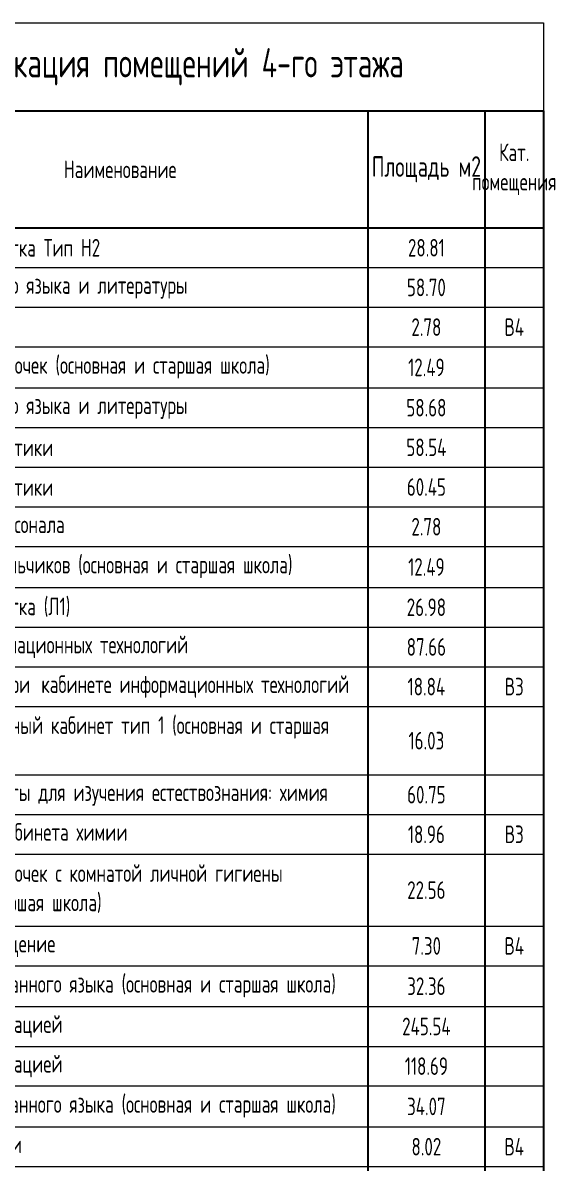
# Model space of a CAD drawing. Header units: millimetres. Extents: x 6718 to 598025, y -272259 to -37438.
# Drawn here: x 103815 to 112906, y -204005 to -184549 of the extents above; entities that cross this region are included whole.
import ezdxf

# ---------------------------------------------------------------- set-up
doc = ezdxf.new("R2010")
doc.units = ezdxf.units.MM
doc.layers.get('0').update_dxf_attribs({"color": 250, "lineweight": 0})
doc.layers.get('Defpoints').update_dxf_attribs({"true_color": 0xe5410b})
doc.layers.add('АР_Таблицы', color=164, linetype='Continuous')
doc.styles.add('ISOCPEUR', font='isocpeur.ttf', dxfattribs={"width": 0.7})
doc.styles.add('ISOCPEUR_2', font='isocpeur.ttf', dxfattribs={"width": 0.9, "height": 300})
doc.styles.add('Архитект', font='isocpeur.ttf', dxfattribs={"width": 0.8, "oblique": 8})

# ---------------------------------------------------------------- blocks, each defined once
blk = doc.blocks.new('*T788')
at = {"layer": 'Defpoints', "color": 8, "linetype": 'ByBlock', "lineweight": 0, "ltscale": 20, "transparency": 16777216}
for p, q in [((0, 0), (12955, 0)), ((0, 0), (0, -1500)), ((12955, 0), (12955, -1500))]:
    blk.add_line(p, q, dxfattribs=at)
at = {"layer": 'АР_Таблицы', "color": 0, "linetype": 'ByBlock', "lineweight": 30, "ltscale": 20, "transparency": 16777216}
for p, q in [((0, -1500), (12955, -1500)), ((0, -1500), (0, -24761)), ((1500, -1500), (1500, -24761)), ((9955, -1500), (9955, -24761)), ((11955, -1500), (11955, -24761)), ((12955, -1500), (12955, -24761)), ((0, -3500), (12955, -3500)), ((1500, -24084), (9955, -24084)), ((0, -24761), (12955, -24761))]:
    blk.add_line(p, q, dxfattribs=at)
at = {"layer": 'АР_Таблицы', "color": 0, "linetype": 'ByBlock', "lineweight": -2, "ltscale": 20, "transparency": 16777216}
for p, q in [((0, -4177), (12955, -4177)), ((0, -4854), (12955, -4854)), ((0, -5531), (12955, -5531)), ((0, -6228), (1500, -6228)), ((9955, -6228), (12955, -6228)), ((0, -6905), (12955, -6905)), ((0, -7582), (12955, -7582)), ((0, -8258), (12955, -8258)), ((0, -8935), (12955, -8935)), ((0, -9632), (12955, -9632)), ((0, -10309), (1500, -10309)), ((9955, -10309), (12955, -10309)), ((0, -10986), (12955, -10986)), ((0, -11663), (1500, -11663)), ((9955, -11663), (12955, -11663)), ((0, -12830), (1500, -12830)), ((9955, -12830), (12955, -12830)), ((0, -13507), (12955, -13507)), ((0, -14184), (12955, -14184)), ((0, -15411), (12955, -15411)), ((0, -16088), (12955, -16088)), ((0, -16785), (12955, -16785)), ((0, -17462), (12955, -17462)), ((0, -18138), (12955, -18138)), ((0, -18835), (12955, -18835)), ((0, -19512), (12955, -19512)), ((0, -20209), (12955, -20209)), ((0, -20886), (12955, -20886)), ((0, -21563), (12955, -21563)), ((0, -22730), (12955, -22730)), ((0, -23407), (1500, -23407)), ((11955, -23407), (12955, -23407)), ((0, -24084), (1500, -24084)), ((11955, -24084), (12955, -24084))]:
    blk.add_line(p, q, dxfattribs=at)
at = {"layer": 'АР_Таблицы', "color": 0, "linetype": 'ByBlock', "lineweight": 9, "ltscale": 20, "transparency": 16777216}
for p, q in [((1500, -6228), (9955, -6228)), ((1500, -10309), (9955, -10309)), ((1500, -11663), (9955, -11663)), ((1500, -12830), (9955, -12830)), ((1500, -23407), (11955, -23407)), ((9955, -24084), (11955, -24084))]:
    blk.add_line(p, q, dxfattribs=at)
at = {"layer": 'АР_Таблицы', "ltscale": 20, "transparency": 16777216}
for s, insert, char_height, width, attachment_point, style in [('Экспликация помещений 4-го этажа', (6477, -750), 500, 12854.8, 5, 'ISOCPEUR'), ('Номер поме- щения', (750, -2500), 300, 1400, 5, 'ISOCPEUR'), ('Кат. помещения', (12455, -2500), 300, 900, 5, 'ISOCPEUR'), ('Площадь м2', (10955, -2500), 350, 1900, 5, 'ISOCPEUR'), ('Наименование', (5727, -2500), 300, 8354.8, 5, 'ISOCPEUR'), ('401', (750, -3838), 300, 1223.08, 5, 'ISOCPEUR'), ('Лестничная клетка Тип Н2', (1750, -3838), 300, 7954.8, 4, 'ISOCPEUR'), ('28.81', (10955, -3838), 300, 1500, 5, 'ISOCPEUR'), ('402', (750, -4515), 300, 1223.08, 5, 'ISOCPEUR'), ('{\\W0.7;\\C7;Кабинет русского языка и литературы}', (1750, -4515), 300, 7954.8, 4, 'ISOCPEUR'), ('58.70', (10955, -4515), 300, 1500, 5, 'ISOCPEUR'), ('403', (750, -5192), 300, 1223.08, 5, 'ISOCPEUR'), ('ПУИ', (1750, -5192), 300, 7954.8, 4, 'ISOCPEUR'), ('2.78', (10955, -5192), 300, 1500, 5, 'ISOCPEUR'), ('{\\C1;В4}', (12455, -5192), 300, 900, 5, 'ISOCPEUR'), ('404', (750, -5879), 300, 1223.08, 5, 'ISOCPEUR'), ('Санузел для девочек (основная и старшая школа)', (1750, -5879), 300, 7954.8, 4, 'ISOCPEUR'), ('12.49', (10955, -5879), 300, 1500, 5, 'ISOCPEUR'), ('405', (750, -6566), 300, 1223.08, 5, 'ISOCPEUR'), ('{\\W0.7;\\C7;Кабинет русского языка и литературы}', (1750, -6566), 300, 7954.8, 4, 'ISOCPEUR'), ('58.68', (10955, -6566), 300, 1500, 5, 'ISOCPEUR'), ('406', (750, -7243), 300, 1223.08, 5, 'ISOCPEUR'), ('{\\C7;Кабинет математики}', (1750, -7243), 300, 7954.8, 4, 'ISOCPEUR'), ('58.54', (10955, -7243), 300, 1500, 5, 'ISOCPEUR'), ('407', (750, -7920), 300, 1223.08, 5, 'ISOCPEUR'), ('{\\C7;Кабинет математики}', (1750, -7920), 300, 7954.8, 4, 'ISOCPEUR'), ('60.45', (10955, -7920), 300, 1500, 5, 'ISOCPEUR'), ('408', (750, -8597), 300, 1223.08, 5, 'ISOCPEUR'), ('Санузел для персонала', (1750, -8597), 300, 7954.8, 4, 'ISOCPEUR'), ('2.78', (10955, -8597), 300, 1500, 5, 'ISOCPEUR'), ('409', (750, -9284), 300, 1223.08, 5, 'ISOCPEUR'), ('Санузел для мальчиков (основная и старшая школа)', (1750, -9284), 300, 7954.8, 4, 'ISOCPEUR'), ('12.49', (10955, -9284), 300, 1500, 5, 'ISOCPEUR'), ('410', (750, -9971), 300, 1223.08, 5, 'ISOCPEUR'), ('Лестничная клетка (Л1)', (1750, -9971), 300, 7954.8, 4, 'ISOCPEUR'), ('26.98', (10955, -9971), 300, 1500, 5, 'ISOCPEUR'), ('411', (750, -10648), 300, 1223.08, 5, 'ISOCPEUR'), ('{\\C7;Кабинет информационных технологий}', (1750, -10648), 300, 7954.8, 4, 'ISOCPEUR'), ('87.66', (10955, -10648), 300, 1500, 5, 'ISOCPEUR'), ('412', (750, -11325), 300, 1223.08, 5, 'ISOCPEUR'), ('{\\C7;Лаборантская\\Q15;\\W1; \\Q0;\\W0.7;при{\\W1; }кабинете информационных технологий}', (1750, -11325), 300, 7954.8, 4, 'ISOCPEUR'), ('18.84', (10955, -11325), 300, 1500, 5, 'ISOCPEUR'), ('{\\C1;В3}', (12455, -11325), 300, 900, 5, 'ISOCPEUR'), ('Административный кабинет тип 1 (основная и старшая школа)', (1750, -12247), 300, 7954.8, 4, 'ISOCPEUR'), ('413', (750, -12247), 300, 1223.08, 5, 'ISOCPEUR'), ('16.03', (10955, -12247), 300, 1500, 5, 'ISOCPEUR'), ('414', (750, -13168), 300, 1223.08, 5, 'ISOCPEUR'), ('Учебные кабинеты {\\C7;для изучения естествознания: химия}', (1750, -13168), 300, 7954.8, 4, 'ISOCPEUR'), ('60.75', (10955, -13168), 300, 1500, 5, 'ISOCPEUR'), ('415', (750, -13845), 300, 1223.08, 5, 'ISOCPEUR'), ('{\\C7;Лаборантская кабинета химии}', (1750, -13845), 300, 7954.8, 4, 'ISOCPEUR'), ('18.96', (10955, -13845), 300, 1500, 5, 'ISOCPEUR'), ('{\\Q0;\\W0.7;\\C1;В3}', (12455, -13845), 300, 900, 5, 'Архитект'), ('Санузел для девочек {\\C7;с комнатой личной гигиены }(основная и старшая школа)', (1750, -14797), 300, 7954.8, 4, 'ISOCPEUR'), ('416', (750, -14797), 300, 1223.08, 5, 'ISOCPEUR'), ('22.56', (10955, -14797), 300, 1500, 5, 'ISOCPEUR'), ('Подсобное помещение', (1750, -15749), 300, 7954.8, 4, 'ISOCPEUR'), ('417', (750, -15749), 300, 1223.08, 5, 'ISOCPEUR'), ('7.30', (10955, -15749), 300, 1500, 5, 'ISOCPEUR'), ('{\\Q0;\\W0.7;\\C1;В4}', (12455, -15749), 300, 900, 5, 'Архитект'), ('418', (750, -16436), 300, 1223.08, 5, 'ISOCPEUR'), ('{\\C7;Кабинет иностранного языка (основная и старшая школа)}', (1750, -16436), 300, 7954.8, 4, 'ISOCPEUR'), ('32.36', (10955, -16436), 300, 1500, 5, 'ISOCPEUR'), ('419', (750, -17123), 300, 1223.08, 5, 'ISOCPEUR'), ('Коридор с рекреацией', (1750, -17123), 300, 7954.8, 4, 'ISOCPEUR'), ('245.54', (10955, -17123), 300, 1500, 5, 'ISOCPEUR'), ('420', (750, -17800), 300, 1223.08, 5, 'ISOCPEUR'), ('Коридор с рекреацией', (1750, -17800), 300, 7954.8, 4, 'ISOCPEUR'), ('118.69', (10955, -17800), 300, 1500, 5, 'ISOCPEUR'), ('{\\C7;Кабинет иностранного языка (основная и старшая школа)}', (1750, -18487), 300, 7954.8, 4, 'ISOCPEUR'), ('421', (750, -18487), 300, 1223.08, 5, 'ISOCPEUR'), ('34.07', (10955, -18487), 300, 1500, 5, 'ISOCPEUR'), ('422', (750, -19174), 300, 1223.08, 5, 'ISOCPEUR'), ('{\\W0.7;\\C7;Помещение связи}', (1750, -19174), 300, 7954.8, 4, 'ISOCPEUR'), ('8.02', (10955, -19174), 300, 1500, 5, 'ISOCPEUR'), ('{\\C1;В4}', (12455, -19174), 300, 900, 5, 'ISOCPEUR'), ('Санузел для мальчиков (основная и старшая школа)', (1750, -19861), 300, 7954.8, 4, 'ISOCPEUR'), ('423', (750, -19861), 300, 1223.08, 5, 'ISOCPEUR'), ('21.45', (10955, -19861), 300, 1500, 5, 'ISOCPEUR'), ('424', (750, -20548), 300, 1223.08, 5, 'ISOCPEUR'), ('Коридор', (1750, -20548), 300, 7954.8, 4, 'ISOCPEUR'), ('77.66', (10955, -20548), 300, 1500, 5, 'ISOCPEUR'), ('425', (750, -21225), 300, 1223.08, 5, 'ISOCPEUR'), ('{\\W0.7;\\C7;Кабинет истории Тип 1}', (1750, -21225), 300, 7954.8, 4, 'ISOCPEUR'), ('54.17', (10955, -21225), 300, 1500, 5, 'ISOCPEUR'), ('{\\C7;Кабинет информатики с возможностью деления трансформируемой перегородкой на два помещения}', (1750, -22147), 300, 7954.8, 4, 'ISOCPEUR'), ('426', (750, -22147), 300, 1223.08, 5, 'ISOCPEUR'), ('108.69', (10955, -22147), 300, 1500, 5, 'ISOCPEUR'), ('427', (750, -23068), 300, 1223.08, 5, 'ISOCPEUR'), ('Лестничная клетка (Л1)', (1750, -23068), 300, 7954.8, 4, 'ISOCPEUR'), ('21,00', (10955, -23068), 300, 1500, 5, 'ISOCPEUR'), ('428', (750, -23745), 300, 1223.08, 5, 'ISOCPEUR'), ('Помещение выхода на кровлю', (1750, -23745), 300, 7954.8, 4, 'ISOCPEUR'), ('4,18', (10955, -23745), 300, 1500, 5, 'ISOCPEUR'), ('Всего', (9705, -24422), 300, 7954.8, 6, 'ISOCPEUR'), ('1276.5', (10955, -24422), 250, 1980, 5, 'ISOCPEUR_2')]:
    blk.add_mtext(s, dxfattribs=dict(at, insert=insert, char_height=char_height, width=width, attachment_point=attachment_point, style=style))

msp = doc.modelspace()

# ---------------------------------------------------------------- block references
msp.add_blockref('*T788', (99751, -184549))

doc.saveas('drawing.dxf')
